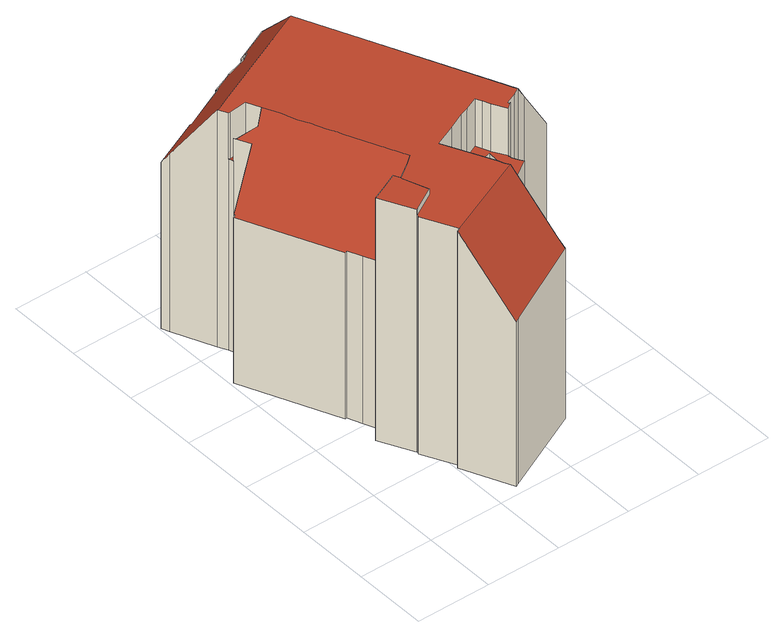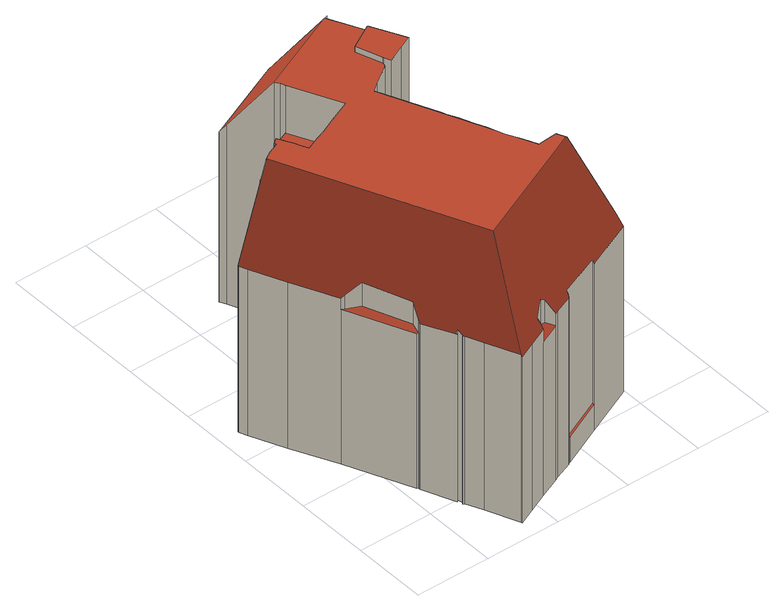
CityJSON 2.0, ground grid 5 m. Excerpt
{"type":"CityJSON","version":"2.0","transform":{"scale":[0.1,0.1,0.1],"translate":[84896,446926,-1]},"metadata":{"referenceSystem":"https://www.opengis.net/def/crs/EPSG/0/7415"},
"CityObjects":{
"building1":{"type":"Building","attributes":{"dak_type":"slanted","data_area":278.42,"data_coverage":0.942,"geconstateerd":false,"gid":11192687,"h_dak_50p":15.72,"h_dak_70p":16.45,"h_dak_max":18.07,"h_dak_min":1.09,"h_maaiveld":-0.523,"kas_warenhuis":false,"lod11_replace":false,"ondergronds_type":"above ground","oorspronkelijkbouwjaar":1981,"pw_actueel":"yes","pw_bron":"ahn3","reconstructie_methode":"tudelft3d-geoflow","reconstruction_skipped":false,"rmse_lod12":2.6,"rmse_lod13":2.56,"rmse_lod22":0.223,"rn":1,"status":"Pand in gebruik","t_run":676.83,"val3dity_codes_lod12":"[]","val3dity_codes_lod13":"[]","val3dity_codes_lod22":"[]"},"children":["building1-1"]},
"building1-1":{"type":"BuildingPart","parents":["building1"],"geometry":[{"type":"Solid","lod":"2.2","boundaries":[[[[0,1,2,3,4,5,6,7,8,9,10,11,12,13,14,15,16,17,18,19,20,21,22,23,24,25,26,27,28,29,30,31,32,33,34,35,36,37,38,39,40,41,42,43,44,45,46,47,48,49,50,51,52,53,54,55,56,57,58,59,60,61,62,63,64,65],[66,67,68,69],[70,71,72,73]],[[74,75,76,77]],[[78,79,80,81]],[[82,3,2,83]],[[84,25,24,85]],[[86,26,25,84]],[[87,30,29,88]],[[88,29,28,89]],[[90,22,21,91]],[[92,27,26,86]],[[93,16,15,94]],[[95,14,13,96]],[[97,10,9,98]],[[99,4,3,82]],[[100,101,102,103]],[[102,23,103]],[[104,105,36,35,106]],[[107,108,109,110]],[[111,18,17,112]],[[112,17,16,93]],[[96,13,12,113]],[[103,23,22,90]],[[114,11,10,115]],[[113,12,11,114]],[[116,62,61,117]],[[118,119,120,121]],[[122,33,32,75,74]],[[106,35,34,123]],[[85,24,23,102]],[[124,125,126,127]],[[115,97,128,129]],[[130,131,132,133]],[[134,135,136,137]],[[138,64,63,139]],[[140,37,36,105]],[[94,15,14,95]],[[141,0,65,142]],[[143,144,125,124]],[[139,63,62,116]],[[123,34,33,122]],[[10,97,115]],[[142,65,64,138]],[[145,69,68,146]],[[147,83,2,1,148]],[[148,1,0,141]],[[149,54,53,150]],[[151,152,153,154]],[[155,58,57,156,157]],[[158,159,41,40,160]],[[161,159,158]],[[162,39,38,163,164]],[[164,163,119,118]],[[154,153,165,166]],[[167,60,59,168]],[[121,120,169,170]],[[117,61,60,167]],[[171,44,43,172]],[[173,45,44,171]],[[174,42,41,159]],[[172,43,42,174,175]],[[175,174,108,107]],[[176,51,50,177]],[[178,179,161,158]],[[180,56,55,181]],[[166,165,181,182]],[[183,52,51,176]],[[150,53,52,183]],[[157,156,152,151]],[[156,57,56,180]],[[184,19,18,111]],[[91,21,20,185,186]],[[185,20,19,184]],[[186,185,144,143]],[[127,126,187,101,100]],[[133,132,187,126]],[[89,28,27,92]],[[188,46,45,173]],[[189,47,46,188]],[[129,128,190,191]],[[192,73,72,136]],[[137,136,72,71,193,194]],[[195,66,69,145]],[[196,197,135,134]],[[98,9,8,198]],[[199,5,4,99]],[[168,59,58,155]],[[200,49,48,201]],[[201,48,47,189]],[[191,190,202,203]],[[204,146,68,67,197,196]],[[197,67,66,195]],[[205,7,6,206]],[[198,8,7,205]],[[203,202,207,208]],[[209,70,73,192]],[[193,71,70,209]],[[206,6,5,199]],[[110,109,210,211]],[[163,38,37,140]],[[182,181,55,54,149]],[[194,193,146,204]],[[212,213,83,147]],[[214,215,213,212]],[[170,169,105,104]],[[131,130,216]],[[75,32,31,217]],[[218,217,31,30,87]],[[81,80,217,218]],[[219,220,79,78]],[[221,222,220,219]],[[160,40,39,162]],[[211,210,179,178]],[[177,50,49,200]],[[208,207,223,224]],[[77,76,222,221]],[[224,223,215,214]],[[94,95,96,113,111,112,93]],[[170,104,106,123,122,225,226,227,173,171,172,175,107,110,211,178,158,160,162,164,118,121]],[[180,181,165,153,152,156]],[[127,100,103,90,91,186,143,124]],[[129,191,203,208,224,214,212,147,148,141,142,138,139,227,226,225,122,74,77,221,219,228,229,230,231,232,233,216,130,133,126,125,144,185,184,111,113,114,115]],[[194,204,196,134,137]],[[163,140,105,169,120,119]],[[83,213,215,223,207,202,190,128,97,98,198,205,206,199,99,82],[209,192,136,135,197,195,145,146,193]],[[81,218,87,88,89,92,86,84,85,102,101,187,132,131,216,233,232,231,230,229,228,219,78]],[[217,80,79,220,222,76,75]],[[179,210,109,108,174,159,161]],[[177,200,201,189,188,173,227,139,116,117,167,168,155,157,151,154,166,182,149,150,183,176]]]],"semantics":{"surfaces":[{"type":"GroundSurface"},{"type":"WallSurface","on_footprint_edge":false},{"type":"WallSurface","on_footprint_edge":true},{"type":"RoofSurface"}],"values":[[0,1,1,2,2,2,2,2,2,2,2,2,2,2,1,2,2,1,2,2,2,2,2,2,2,1,2,2,2,1,1,1,1,2,2,2,2,1,2,2,2,2,2,2,2,2,1,2,2,1,2,1,1,2,1,2,2,2,2,2,1,2,1,2,1,2,2,1,2,2,2,2,1,1,1,2,2,2,1,2,2,2,1,2,2,2,2,2,1,2,2,2,2,1,2,2,2,1,2,2,1,1,1,1,1,2,2,1,1,1,2,1,2,1,1,1,3,3,3,3,3,3,3,3,3,3,3,3]]}}]}
},
"vertices":[
[143,106,5],[144,106,5],[140,103,5],[140,101,5],[142,97,5],[144,94,5],[132,86,5],[128,83,5],[127,82,5],[119,76,5],[107,71,5],[108,68,5],[110,65,5],[122,38,5],[124,34,5],[68,7,5],[66,6,5],[51,39,5],[53,40,5],[42,62,5],[43,64,5],[42,64,5],[31,86,5],[40,90,5],[35,102,5],[31,111,5],[30,111,5],[2,174,5],[3,174,5],[3,175,5],[24,185,5],[19,195,5],[18,198,5],[15,204,5],[3,231,5],[1,236,5],[34,251,5],[62,264,5],[63,264,5],[64,265,5],[76,270,5],[78,271,5],[92,277,5],[105,283,5],[116,288,5],[116,287,5],[125,266,5],[130,255,5],[131,254,5],[130,254,5],[131,250,5],[132,250,5],[132,251,5],[141,230,5],[141,229,5],[141,228,5],[142,228,5],[161,185,5],[175,156,5],[185,133,5],[187,128,5],[187,127,5],[162,116,5],[155,113,5],[150,110,5],[143,107,5],[124,88,5],[125,89,5],[119,106,5],[110,104,5],[133,111,5],[125,109,5],[129,96,5],[132,98,5],[18,198,175],[18,198,142],[19,198,142],[19,198,175],[30,187,166],[30,187,142],[20,194,142],[20,194,158],[140,101,141],[140,103,141],[31,111,125],[35,102,125],[30,111,124],[24,185,158],[3,175,125],[3,174,125],[31,86,179],[42,64,179],[2,174,124],[66,6,123],[68,7,123],[124,34,127],[122,38,133],[107,71,141],[119,76,141],[142,97,141],[51,95,179],[51,95,142],[40,90,125],[40,90,179],[34,251,124],[34,251,23],[1,236,124],[92,275,127],[92,275,116],[93,273,116],[93,273,130],[53,40,175],[51,39,175],[110,65,175],[108,68,175],[107,71,175],[162,116,163],[187,127,124],[63,263,126],[63,263,22],[63,262,22],[63,262,127],[15,204,175],[3,231,132],[53,90,179],[53,90,175],[53,91,175],[53,91,179],[91,104,141],[91,104,175],[67,102,175],[67,102,166],[54,93,144],[54,93,175],[130,93,145],[130,93,141],[129,96,141],[129,96,145],[150,110,175],[155,113,175],[62,264,23],[143,106,175],[143,107,175],[59,73,179],[59,73,175],[110,104,141],[119,106,141],[140,103,175],[144,106,175],[141,229,125],[141,230,124],[159,186,126],[159,186,116],[151,191,117],[151,191,134],[175,156,124],[161,185,116],[161,185,124],[78,271,124],[78,271,115],[76,270,124],[78,271,116],[64,265,124],[63,264,23],[63,264,124],[139,221,117],[139,221,133],[187,128,124],[185,133,124],[34,249,23],[34,249,126],[116,288,124],[105,283,124],[116,287,125],[92,277,115],[92,277,124],[132,250,125],[131,250,127],[82,266,133],[82,266,117],[142,228,116],[141,228,116],[141,228,126],[132,251,125],[42,62,175],[43,64,175],[43,64,179],[53,91,142],[125,266,125],[130,255,125],[105,110,141],[105,110,175],[132,98,141],[125,109,141],[125,109,145],[124,88,141],[125,89,145],[125,89,141],[127,82,141],[144,94,141],[130,254,125],[131,254,125],[116,115,141],[116,115,175],[119,106,145],[128,83,141],[132,86,141],[122,117,141],[122,117,175],[133,111,141],[85,266,117],[85,266,135],[135,112,175],[135,112,141],[133,117,175],[133,117,141],[72,106,175],[19,195,142],[19,195,158],[35,190,175],[35,190,141],[31,199,175],[31,199,141],[131,121,141],[131,121,175],[16,204,175],[27,209,175],[98,241,175],[40,180,175],[44,169,175],[47,163,175],[51,153,175],[54,147,175],[55,144,175]
]}
